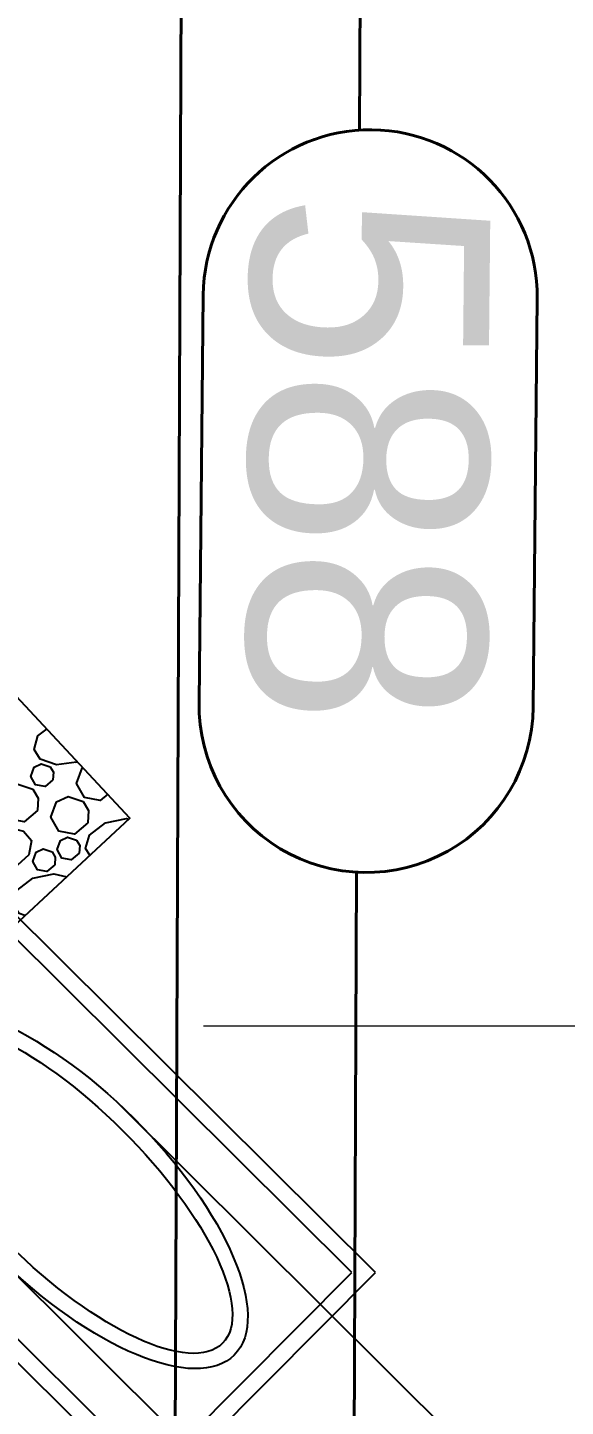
# Model space of a CAD drawing. Header units: inches. Extents: x -5337 to 1057, y 15227 to 19227.
# Drawn here: x -1586.42 to -1577.41, y 18816.02 to 18839.15 of the extents above; entities that cross this region are included whole.
import ezdxf
from ezdxf.enums import TextEntityAlignment as Align

# ---------------------------------------------------------------- set-up
doc = ezdxf.new("R2010")
doc.units = ezdxf.units.IN
doc.header["$LTSCALE"] = 150
doc.header["$MEASUREMENT"] = 0
doc.linetypes.add('HIDDEN', pattern=[0.375, 0.25, -0.125])
for name, color, linetype in [('COMT-MIN', 84, 'Continuous'), ('grid', 7, 'HIDDEN'), ('PAVING', 7, 'Continuous'), ('STORM', 7, 'Continuous'), ('STORM INLET', 7, 'Continuous')]:
    doc.layers.add(name, color=color, linetype=linetype)
doc.styles.add('Style-ENGINEERING', font='ENGINEERING.shx')

msp = doc.modelspace()

# ---------------------------------------------------------------- linework, layer by layer
at = {"layer": 'COMT-MIN', "color": 5, "linetype": 'Continuous', "lineweight": 40}
for p, q in [((-1580.858, 18837.429), (-1580.654, 18887)), ((-1584.008, 18801.139), (-1583.817, 18847.445)), ((-1583.545, 18827.833), (-1583.477, 18834.663)), ((-1583.477, 18834.663), (-1583.477, 18834.663)), ((-1583.477, 18834.663), (-1583.477, 18834.663)), ((-1577.878, 18834.607), (-1577.946, 18827.75)), ((-1577.878, 18834.607), (-1577.878, 18834.607)), ((-1577.878, 18834.607), (-1577.877, 18834.607)), ((-1577.877, 18834.607), (-1577.878, 18834.607)), ((-1577.946, 18827.75), (-1577.946, 18827.75)), ((-1577.946, 18827.75), (-1577.946, 18827.75)), ((-1581.021, 18797.917), (-1580.909, 18824.982))]:
    msp.add_line(p, q, dxfattribs=at)
for centre, start, end in [((-1580.677, 18834.635), 359.4281, 179.4281), ((-1580.746, 18827.778), 178.8584, 359.4281)]:
    msp.add_arc(centre, 2.8, start, end, dxfattribs=at)
at = {"layer": 'grid', "color": 252, "linetype": 'HIDDEN', "lineweight": 0, "ltscale": 0.6}
msp.add_line((-5228.471, 18822.406), (956.029, 18822.406), dxfattribs=at)
at = {"layer": 'PAVING', "color": 1, "flags": 128}
msp.add_lwpolyline([(-1592.025, 18819.077), (-1584.706, 18825.891), (-1598.335, 18840.529), (-1605.654, 18833.714)], close=True, dxfattribs=at)
for points in [[(-1585.603, 18826.826), (-1585.938, 18826.784), (-1586.212, 18826.88), (-1586.312, 18827.041), (-1586.249, 18827.267), (-1586.096, 18827.384)], [(-1585.996, 18826.532), (-1586.129, 18826.418), (-1586.288, 18826.449), (-1586.367, 18826.59), (-1586.311, 18826.743), (-1586.194, 18826.798), (-1586.043, 18826.748), (-1585.988, 18826.659), (-1585.996, 18826.532)], [(-1585.586, 18826.836), (-1585.617, 18826.822)], [(-1585.079, 18826.291), (-1585.206, 18826.183), (-1585.47, 18826.235), (-1585.602, 18826.469), (-1585.509, 18826.725), (-1585.49, 18826.733)], [(-1586.256, 18826.015), (-1586.478, 18825.825), (-1586.742, 18825.878), (-1586.875, 18826.111), (-1586.781, 18826.367), (-1586.586, 18826.459), (-1586.334, 18826.374), (-1586.243, 18826.226), (-1586.256, 18826.015)], [(-1585.414, 18825.808), (-1585.636, 18825.618), (-1585.9, 18825.671), (-1586.032, 18825.904), (-1585.939, 18826.16), (-1585.744, 18826.252), (-1585.492, 18826.168), (-1585.401, 18826.019), (-1585.414, 18825.808)], [(-1586.76, 18825.021), (-1587.096, 18824.979), (-1587.369, 18825.075), (-1587.469, 18825.236), (-1587.407, 18825.462), (-1587.138, 18825.668), (-1586.787, 18825.743), (-1586.491, 18825.673), (-1586.356, 18825.513), (-1586.401, 18825.274), (-1586.589, 18825.099), (-1586.774, 18825.017)], [(-1585.379, 18825.265), (-1585.449, 18825.377), (-1585.386, 18825.603), (-1585.118, 18825.808), (-1584.766, 18825.884), (-1584.725, 18825.874)], [(-1585.556, 18825.302), (-1585.689, 18825.188), (-1585.847, 18825.22), (-1585.927, 18825.36), (-1585.871, 18825.513), (-1585.754, 18825.569), (-1585.603, 18825.518), (-1585.548, 18825.429), (-1585.556, 18825.302)], [(-1585.965, 18825.106), (-1586.098, 18824.992), (-1586.256, 18825.024), (-1586.335, 18825.164), (-1586.279, 18825.317), (-1586.162, 18825.373), (-1586.011, 18825.322), (-1585.957, 18825.233), (-1585.965, 18825.106)], [(-1586.466, 18824.253), (-1586.565, 18824.288), (-1586.665, 18824.448), (-1586.602, 18824.674), (-1586.334, 18824.881), (-1585.982, 18824.956), (-1585.766, 18824.904)]]:
    msp.add_lwpolyline(points, dxfattribs=at)
at = {"layer": 'STORM', "color": 5}
for p, q in [((-1584.869, 18821.076), (-1550.167, 18786.545)), ((-1587.101, 18818.712), (-1556.756, 18788.517))]:
    msp.add_line(p, q, dxfattribs=at)
at = {"layer": 'STORM INLET', "color": 5}
for p, q in [((-1580.59, 18818.267), (-1586.747, 18824.391)), ((-1580.985, 18818.265), (-1586.746, 18823.997)), ((-1590.485, 18820.633), (-1584.328, 18814.509)), ((-1590.091, 18820.634), (-1584.329, 18814.903)), ((-1584.329, 18814.903), (-1580.985, 18818.265)), ((-1584.328, 18814.509), (-1580.59, 18818.267))]:
    msp.add_line(p, q, dxfattribs=at)
for major_axis, ratio in [((-2.83, 2.815), 0.408128), ((-2.632, 2.618), 0.36366)]:
    msp.add_ellipse((-1585.786, 18819.698), major_axis=major_axis, ratio=ratio, dxfattribs=at)

# ---------------------------------------------------------------- texts
at = {"layer": 'COMT-MIN', "color": 5, "linetype": 'Continuous', "lineweight": 40, "style": 'Style-ENGINEERING'}
msp.add_text('588', height=4, rotation=269.4281, dxfattribs=at).set_placement((-1578.661, 18836.353), align=Align.TOP_LEFT)

doc.saveas('drawing.dxf')
